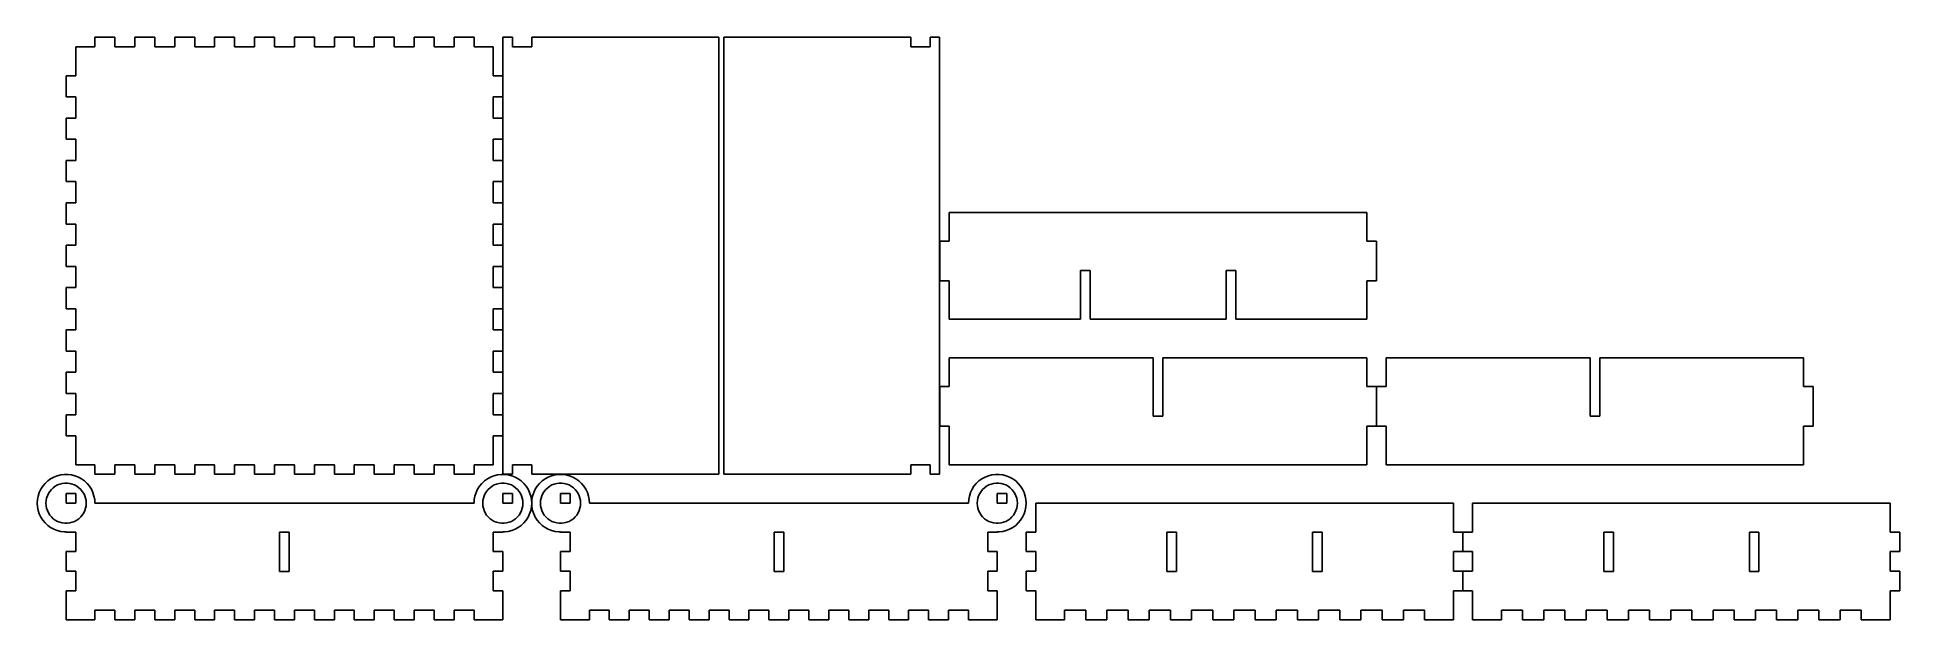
# Model space of a CAD drawing. Header units: metres. Extents: x -10 to 630, y 0 to 200.
import ezdxf

# ---------------------------------------------------------------- set-up
doc = ezdxf.new("R2010")
doc.units = ezdxf.units.M

msp = doc.modelspace()

# ---------------------------------------------------------------- linework, layer by layer
for p, q in [((16.7526, 199.91), (9.90001, 199.91)), ((9.90001, 199.91), (9.90001, 196.61)), ((16.7526, 196.61), (16.7526, 199.91)), ((30.4579, 199.91), (23.6053, 199.91)), ((23.6053, 199.91), (23.6053, 196.61)), ((30.4579, 196.61), (30.4579, 199.91)), ((44.1632, 199.91), (37.3105, 199.91)), ((37.3105, 199.91), (37.3105, 196.61)), ((44.1632, 196.61), (44.1632, 199.91)), ((57.8684, 199.91), (51.0158, 199.91)), ((51.0158, 199.91), (51.0158, 196.61)), ((57.8684, 196.61), (57.8684, 199.91)), ((71.5737, 199.91), (64.7211, 199.91)), ((64.7211, 199.91), (64.7211, 196.61)), ((71.5737, 196.61), (71.5737, 199.91)), ((85.279, 199.91), (78.4263, 199.91)), ((78.4263, 199.91), (78.4263, 196.61)), ((85.279, 196.61), (85.279, 199.91)), ((98.9842, 199.91), (92.1316, 199.91)), ((92.1316, 199.91), (92.1316, 196.61)), ((98.9842, 196.61), (98.9842, 199.91)), ((112.689, 199.91), (105.837, 199.91)), ((105.837, 199.91), (105.837, 196.61)), ((112.689, 196.61), (112.689, 199.91)), ((126.395, 199.91), (119.542, 199.91)), ((119.542, 199.91), (119.542, 196.61)), ((126.395, 196.61), (126.395, 199.91)), ((140.1, 199.91), (133.247, 199.91)), ((133.247, 199.91), (133.247, 196.61)), ((140.1, 196.61), (140.1, 199.91)), ((153.31, 199.91), (150.01, 199.91)), ((150.01, 199.91), (150.01, 49.91)), ((153.31, 196.62), (153.31, 199.91)), ((224.185, 199.91), (159.91, 199.91)), ((159.91, 199.91), (159.91, 196.62)), ((224.185, 49.91), (224.185, 199.91)), ((290.11, 199.91), (225.835, 199.91)), ((225.835, 199.91), (225.835, 49.91)), ((290.11, 196.62), (290.11, 199.91)), ((300.01, 199.91), (296.71, 199.91)), ((296.71, 199.91), (296.71, 196.62)), ((300.01, 49.91), (300.01, 199.91)), ((9.90001, 196.61), (3.29997, 196.61)), ((3.29997, 196.61), (3.29997, 186.71)), ((23.6053, 196.61), (16.7526, 196.61)), ((37.3105, 196.61), (30.4579, 196.61)), ((51.0158, 196.61), (44.1632, 196.61)), ((64.7211, 196.61), (57.8684, 196.61)), ((78.4263, 196.61), (71.5737, 196.61)), ((92.1316, 196.61), (85.279, 196.61)), ((105.837, 196.61), (98.9842, 196.61)), ((119.542, 196.61), (112.689, 196.61)), ((133.247, 196.61), (126.395, 196.61)), ((146.7, 196.61), (140.1, 196.61)), ((146.7, 186.71), (146.7, 196.61)), ((159.91, 196.62), (153.31, 196.62)), ((296.71, 196.62), (290.11, 196.62)), ((3.29997, 186.71), (0, 186.71)), ((0, 186.71), (0, 179.439)), ((150, 186.71), (146.7, 186.71)), ((150, 179.439), (150, 186.71)), ((0, 179.439), (3.29997, 179.439)), ((3.29997, 179.439), (3.29997, 172.169)), ((146.7, 172.169), (146.7, 179.439)), ((146.7, 179.439), (150, 179.439)), ((3.29997, 172.169), (0, 172.169)), ((0, 172.169), (0, 164.898)), ((150, 172.169), (146.7, 172.169)), ((150, 164.898), (150, 172.169)), ((0, 164.898), (3.29997, 164.898)), ((3.29997, 164.898), (3.29997, 157.628)), ((146.7, 157.628), (146.7, 164.898)), ((146.7, 164.898), (150, 164.898)), ((3.29997, 157.628), (0, 157.628)), ((0, 157.628), (0, 150.357)), ((150, 157.628), (146.7, 157.628)), ((150, 150.357), (150, 157.628)), ((0, 150.357), (3.29997, 150.357)), ((3.29997, 150.357), (3.29997, 143.086)), ((146.7, 143.086), (146.7, 150.357)), ((146.7, 150.357), (150, 150.357)), ((3.29997, 143.086), (0, 143.086)), ((0, 143.086), (0, 135.816)), ((150, 143.086), (146.7, 143.086)), ((150, 135.816), (150, 143.086)), ((0, 135.816), (3.29997, 135.816)), ((3.29997, 135.816), (3.29997, 128.545)), ((146.7, 128.545), (146.7, 135.816)), ((146.7, 135.816), (150, 135.816)), ((446.72, 139.82), (303.32, 139.82)), ((303.32, 139.82), (303.32, 129.92)), ((446.72, 129.92), (446.72, 139.82)), ((3.29997, 128.545), (0, 128.545)), ((0, 128.545), (0, 121.275)), ((150, 128.545), (146.7, 128.545)), ((150, 121.275), (150, 128.545)), ((303.32, 129.92), (300.02, 129.92)), ((300.02, 129.92), (300.02, 116.32)), ((450.02, 129.92), (446.72, 129.92)), ((450.02, 116.32), (450.02, 129.92)), ((0, 121.275), (3.29999, 121.275)), ((3.29999, 121.275), (3.29999, 114.004)), ((146.7, 114.004), (146.7, 121.275)), ((146.7, 121.275), (150, 121.275)), ((300.02, 116.32), (303.32, 116.32)), ((303.32, 116.32), (303.32, 103.12)), ((348.37, 119.82), (351.67, 119.82)), ((348.37, 103.12), (348.37, 119.82)), ((351.67, 119.82), (351.67, 103.12)), ((398.37, 103.12), (398.37, 119.82)), ((398.37, 119.82), (401.67, 119.82)), ((401.67, 119.82), (401.67, 103.12)), ((446.72, 103.12), (446.72, 116.32)), ((446.72, 116.32), (450.02, 116.32)), ((3.29999, 114.004), (0, 114.004)), ((0, 114.004), (0, 106.734)), ((150, 114.004), (146.7, 114.004)), ((150, 106.734), (150, 114.004)), ((0, 106.734), (3.29999, 106.734)), ((3.29999, 106.734), (3.29999, 99.4629)), ((146.7, 99.4629), (146.7, 106.734)), ((146.7, 106.734), (150, 106.734)), ((303.32, 103.12), (348.37, 103.12)), ((351.67, 103.12), (398.37, 103.12)), ((401.67, 103.12), (446.72, 103.12)), ((3.29999, 99.4629), (0, 99.4629)), ((0, 99.4629), (0, 92.1924)), ((150, 99.4629), (146.7, 99.4629)), ((150, 92.1923), (150, 99.4629)), ((0, 92.1924), (3.29999, 92.1924)), ((3.29999, 92.1924), (3.29999, 84.9218)), ((146.7, 84.9217), (146.7, 92.1923)), ((146.7, 92.1923), (150, 92.1923)), ((373.37, 89.91), (303.32, 89.91)), ((303.32, 89.91), (303.32, 80.01)), ((373.37, 69.91), (373.37, 89.91)), ((446.72, 89.91), (376.67, 89.91)), ((376.67, 89.91), (376.67, 69.91)), ((446.72, 80.01), (446.72, 89.91)), ((523.38, 89.91), (453.33, 89.91)), ((453.33, 89.91), (453.33, 80.01)), ((523.38, 69.91), (523.38, 89.91)), ((596.73, 89.91), (526.68, 89.91)), ((526.68, 89.91), (526.68, 69.91)), ((596.73, 80.01), (596.73, 89.91)), ((3.29999, 84.9218), (0, 84.9218)), ((0, 84.9218), (0, 77.6512)), ((150, 84.9217), (146.7, 84.9217)), ((150, 77.6511), (150, 84.9217)), ((0, 77.6512), (3.29999, 77.6512)), ((3.29999, 77.6512), (3.29999, 70.3806)), ((146.7, 70.3806), (146.7, 77.6511)), ((146.7, 77.6511), (150, 77.6511)), ((303.32, 80.01), (300.02, 80.01)), ((300.02, 80.01), (300.02, 66.41)), ((450.02, 80.01), (446.72, 80.01)), ((450.02, 66.41), (450.02, 80.01)), ((453.33, 80.01), (450.03, 80.01)), ((450.03, 80.01), (450.03, 66.41)), ((600.03, 80.01), (596.73, 80.01)), ((600.03, 66.41), (600.03, 80.01)), ((3.29999, 70.3806), (0, 70.3806)), ((0, 70.3806), (0, 63.11)), ((150, 70.3806), (146.7, 70.3806)), ((150, 63.11), (150, 70.3806)), ((300.02, 66.41), (303.32, 66.41)), ((303.32, 66.41), (303.32, 53.21)), ((376.67, 69.91), (373.37, 69.91)), ((446.72, 66.41), (450.02, 66.41)), ((446.72, 53.21), (446.72, 66.41)), ((450.03, 66.41), (453.33, 66.41)), ((453.33, 66.41), (453.33, 53.21)), ((526.68, 69.91), (523.38, 69.91)), ((596.73, 66.41), (600.03, 66.41)), ((596.73, 53.21), (596.73, 66.41)), ((0, 63.11), (3.29999, 63.11)), ((3.29999, 63.11), (3.29999, 53.21)), ((146.7, 53.21), (146.7, 63.11)), ((146.7, 63.11), (150, 63.11)), ((3.29999, 53.21), (9.89999, 53.21)), ((9.89999, 53.21), (9.89999, 49.91)), ((16.7526, 53.21), (23.6053, 53.21)), ((16.7526, 49.91), (16.7526, 53.21)), ((23.6053, 53.21), (23.6053, 49.91)), ((30.4579, 49.91), (30.4579, 53.21)), ((30.4579, 53.21), (37.3105, 53.21)), ((37.3105, 53.21), (37.3105, 49.91)), ((44.1631, 49.91), (44.1631, 53.21)), ((44.1631, 53.21), (51.0158, 53.21)), ((51.0158, 53.21), (51.0158, 49.91)), ((57.8684, 49.91), (57.8684, 53.21)), ((57.8684, 53.21), (64.721, 53.21)), ((64.721, 53.21), (64.721, 49.91)), ((71.5737, 49.91), (71.5737, 53.21)), ((71.5737, 53.21), (78.4263, 53.21)), ((78.4263, 53.21), (78.4263, 49.91)), ((85.2789, 49.91), (85.2789, 53.21)), ((85.2789, 53.21), (92.1316, 53.21)), ((92.1316, 53.21), (92.1316, 49.91)), ((98.9842, 49.91), (98.9842, 53.21)), ((98.9842, 53.21), (105.837, 53.21)), ((105.837, 53.21), (105.837, 49.91)), ((112.689, 49.91), (112.689, 53.21)), ((112.689, 53.21), (119.542, 53.21)), ((119.542, 53.21), (119.542, 49.91)), ((126.395, 49.91), (126.395, 53.21)), ((126.395, 53.21), (133.247, 53.21)), ((133.247, 53.21), (133.247, 49.91)), ((140.1, 49.91), (140.1, 53.21)), ((140.1, 53.21), (146.7, 53.21)), ((153.31, 53.2), (159.91, 53.2)), ((153.31, 49.91), (153.31, 53.2)), ((159.91, 53.2), (159.91, 49.91)), ((290.11, 53.2), (296.71, 53.2)), ((290.11, 49.91), (290.11, 53.2)), ((296.71, 53.2), (296.71, 49.91)), ((303.32, 53.21), (446.72, 53.21)), ((453.33, 53.21), (596.73, 53.21)), ((-8.00926, 45.8191), (-8.67543, 44.7693)), ((-7.21678, 46.777), (-8.00926, 45.8191)), ((-6.31049, 47.6281), (-7.21678, 46.777)), ((-5.30467, 48.3588), (-6.31049, 47.6281)), ((-4.21521, 48.9578), (-5.30467, 48.3588)), ((-5.02988, 44.7234), (-4.39822, 45.3165)), ((-4.39822, 45.3165), (-3.6972, 45.8259)), ((-3.05927, 49.4155), (-4.21521, 48.9578)), ((-3.6972, 45.8259), (-2.93787, 46.2433)), ((-1.85507, 49.7246), (-3.05927, 49.4155)), ((-2.93787, 46.2433), (-2.1322, 46.5623)), ((-2.1322, 46.5623), (-1.29292, 46.7778)), ((-0.62161, 49.8805), (-1.85507, 49.7246)), ((-1.29292, 46.7778), (-0.43324, 46.8864)), ((0.62161, 49.8805), (-0.62161, 49.8805)), ((-0.43324, 46.8864), (0.43324, 46.8864)), ((0.43324, 46.8864), (1.29292, 46.7778)), ((1.85507, 49.7246), (0.62161, 49.8805)), ((1.29292, 46.7778), (2.1322, 46.5623)), ((3.05927, 49.4155), (1.85507, 49.7246)), ((2.1322, 46.5623), (2.93787, 46.2433)), ((2.93787, 46.2433), (3.6972, 45.8259)), ((4.21521, 48.9578), (3.05927, 49.4155)), ((3.6972, 45.8259), (4.39822, 45.3165)), ((5.30467, 48.3588), (4.21521, 48.9578)), ((4.39822, 45.3165), (5.02988, 44.7234)), ((6.31049, 47.6281), (5.30467, 48.3588)), ((7.21678, 46.777), (6.31049, 47.6281)), ((8.00926, 45.8191), (7.21678, 46.777)), ((8.67543, 44.7693), (8.00926, 45.8191)), ((9.89999, 49.91), (16.7526, 49.91)), ((23.6053, 49.91), (30.4579, 49.91)), ((37.3105, 49.91), (44.1631, 49.91)), ((51.0158, 49.91), (57.8684, 49.91)), ((64.721, 49.91), (71.5737, 49.91)), ((78.4263, 49.91), (85.2789, 49.91)), ((92.1316, 49.91), (98.9842, 49.91)), ((105.837, 49.91), (112.689, 49.91)), ((119.542, 49.91), (126.395, 49.91)), ((133.247, 49.91), (140.1, 49.91)), ((141.991, 45.8191), (141.325, 44.7693)), ((142.783, 46.777), (141.991, 45.8191)), ((143.689, 47.6281), (142.783, 46.777)), ((144.695, 48.3588), (143.689, 47.6281)), ((145.785, 48.9578), (144.695, 48.3588)), ((144.97, 44.7234), (145.602, 45.3165)), ((145.602, 45.3165), (146.303, 45.8259)), ((146.941, 49.4155), (145.785, 48.9578)), ((146.303, 45.8259), (147.062, 46.2433)), ((148.145, 49.7246), (146.941, 49.4155)), ((147.062, 46.2433), (147.868, 46.5623)), ((147.868, 46.5623), (148.707, 46.7778)), ((149.378, 49.8805), (148.145, 49.7246)), ((148.707, 46.7778), (149.567, 46.8864)), ((150.622, 49.8805), (149.378, 49.8805)), ((149.567, 46.8864), (150.433, 46.8864)), ((150.01, 49.91), (153.31, 49.91)), ((150.433, 46.8864), (151.293, 46.7778)), ((151.855, 49.7246), (150.622, 49.8805)), ((151.293, 46.7778), (152.132, 46.5623)), ((153.059, 49.4155), (151.855, 49.7246)), ((152.132, 46.5623), (152.938, 46.2433)), ((152.938, 46.2433), (153.697, 45.8259)), ((154.215, 48.9578), (153.059, 49.4155)), ((153.697, 45.8259), (154.398, 45.3165)), ((155.305, 48.3588), (154.215, 48.9578)), ((154.398, 45.3165), (155.03, 44.7234)), ((156.31, 47.6281), (155.305, 48.3588)), ((157.217, 46.777), (156.31, 47.6281)), ((158.009, 45.8191), (157.217, 46.777)), ((158.675, 44.7693), (158.009, 45.8191)), ((159.91, 49.91), (224.185, 49.91)), ((161.801, 45.8191), (161.135, 44.7693)), ((162.593, 46.777), (161.801, 45.8191)), ((163.5, 47.6281), (162.593, 46.777)), ((164.505, 48.3588), (163.5, 47.6281)), ((165.595, 48.9578), (164.505, 48.3588)), ((164.78, 44.7234), (165.412, 45.3165)), ((165.412, 45.3165), (166.113, 45.8259)), ((166.751, 49.4155), (165.595, 48.9578)), ((166.113, 45.8259), (166.872, 46.2433)), ((167.955, 49.7246), (166.751, 49.4155)), ((166.872, 46.2433), (167.678, 46.5623)), ((167.678, 46.5623), (168.517, 46.7778)), ((169.188, 49.8805), (167.955, 49.7246)), ((168.517, 46.7778), (169.377, 46.8864)), ((170.432, 49.8805), (169.188, 49.8805)), ((169.377, 46.8864), (170.243, 46.8864)), ((170.243, 46.8864), (171.103, 46.7778)), ((171.665, 49.7246), (170.432, 49.8805)), ((171.103, 46.7778), (171.942, 46.5623)), ((172.869, 49.4155), (171.665, 49.7246)), ((171.942, 46.5623), (172.748, 46.2433)), ((172.748, 46.2433), (173.507, 45.8259)), ((174.025, 48.9578), (172.869, 49.4155)), ((173.507, 45.8259), (174.208, 45.3165)), ((175.115, 48.3588), (174.025, 48.9578)), ((174.208, 45.3165), (174.84, 44.7234)), ((176.12, 47.6281), (175.115, 48.3588)), ((177.027, 46.777), (176.12, 47.6281)), ((177.819, 45.8191), (177.027, 46.777)), ((178.485, 44.7693), (177.819, 45.8191)), ((225.835, 49.91), (290.11, 49.91)), ((296.71, 49.91), (300.01, 49.91)), ((311.801, 45.8191), (311.135, 44.7693)), ((312.593, 46.777), (311.801, 45.8191)), ((313.499, 47.6281), (312.593, 46.777)), ((314.505, 48.3588), (313.499, 47.6281)), ((315.595, 48.9578), (314.505, 48.3588)), ((314.78, 44.7234), (315.412, 45.3165)), ((315.412, 45.3165), (316.113, 45.8259)), ((316.751, 49.4155), (315.595, 48.9578)), ((316.113, 45.8259), (316.872, 46.2433)), ((317.955, 49.7246), (316.751, 49.4155)), ((316.872, 46.2433), (317.678, 46.5623)), ((317.678, 46.5623), (318.517, 46.7778)), ((319.188, 49.8805), (317.955, 49.7246)), ((318.517, 46.7778), (319.377, 46.8864)), ((320.432, 49.8805), (319.188, 49.8805)), ((319.377, 46.8864), (320.243, 46.8864)), ((320.243, 46.8864), (321.103, 46.7778)), ((321.665, 49.7246), (320.432, 49.8805)), ((321.103, 46.7778), (321.942, 46.5623)), ((322.869, 49.4155), (321.665, 49.7246)), ((321.942, 46.5623), (322.748, 46.2433)), ((322.748, 46.2433), (323.507, 45.8259)), ((324.025, 48.9578), (322.869, 49.4155)), ((323.507, 45.8259), (324.208, 45.3165)), ((325.115, 48.3588), (324.025, 48.9578)), ((324.208, 45.3165), (324.84, 44.7234)), ((326.12, 47.6281), (325.115, 48.3588)), ((327.027, 46.777), (326.12, 47.6281)), ((327.819, 45.8191), (327.027, 46.777)), ((328.485, 44.7693), (327.819, 45.8191)), ((-9.82193, 41.2408), (-9.89999, 40)), ((-9.89999, 40), (-9.82193, 38.7592)), ((-9.58896, 42.462), (-9.82193, 41.2408)), ((-9.82193, 38.7592), (-9.58896, 37.538)), ((-9.20477, 43.6444), (-9.58896, 42.462)), ((-8.67543, 44.7693), (-9.20477, 43.6444)), ((-6.89999, 40), (-6.84558, 40.8648)), ((-6.84558, 39.1352), (-6.89999, 40)), ((-6.84558, 40.8648), (-6.68321, 41.716)), ((-6.68321, 38.284), (-6.84558, 39.1352)), ((-6.68321, 41.716), (-6.41545, 42.5401)), ((-6.41545, 42.5401), (-6.04651, 43.3241)), ((-6.04651, 43.3241), (-5.58221, 44.0557)), ((-5.58221, 44.0557), (-5.02988, 44.7234)), ((3.29999, 43.3), (0, 43.3)), ((0, 43.3), (0, 40)), ((0, 40), (3.29999, 40)), ((3.29999, 40), (3.29999, 43.3)), ((5.02988, 44.7234), (5.58221, 44.0557)), ((5.58221, 44.0557), (6.04651, 43.3241)), ((6.04651, 43.3241), (6.41545, 42.5401)), ((6.41545, 42.5401), (6.68321, 41.716)), ((6.68321, 41.716), (6.84558, 40.8648)), ((6.84558, 39.1352), (6.68321, 38.284)), ((6.84558, 40.8648), (6.89999, 40)), ((6.89999, 40), (6.84558, 39.1352)), ((9.20477, 43.6444), (8.67543, 44.7693)), ((9.58896, 42.462), (9.20477, 43.6444)), ((9.82193, 41.2408), (9.58896, 42.462)), ((9.89999, 40), (9.82193, 41.2408)), ((140.1, 40), (9.89999, 40)), ((140.178, 41.2408), (140.1, 40)), ((140.411, 42.462), (140.178, 41.2408)), ((140.795, 43.6444), (140.411, 42.462)), ((141.325, 44.7693), (140.795, 43.6444)), ((143.1, 40), (143.154, 40.8648)), ((143.154, 39.1352), (143.1, 40)), ((143.154, 40.8648), (143.317, 41.716)), ((143.317, 38.284), (143.154, 39.1352)), ((143.317, 41.716), (143.585, 42.5401)), ((143.585, 42.5401), (143.953, 43.3241)), ((143.953, 43.3241), (144.418, 44.0557)), ((144.418, 44.0557), (144.97, 44.7234)), ((153.3, 43.3), (150, 43.3)), ((150, 43.3), (150, 40)), ((150, 40), (153.3, 40)), ((153.3, 40), (153.3, 43.3)), ((155.03, 44.7234), (155.582, 44.0557)), ((155.582, 44.0557), (156.047, 43.3241)), ((156.047, 43.3241), (156.415, 42.5401)), ((156.415, 42.5401), (156.683, 41.716)), ((156.683, 41.716), (156.846, 40.8648)), ((156.846, 39.1352), (156.683, 38.284)), ((156.846, 40.8648), (156.9, 40)), ((156.9, 40), (156.846, 39.1352)), ((159.205, 43.6444), (158.675, 44.7693)), ((159.589, 42.462), (159.205, 43.6444)), ((159.822, 41.2408), (159.589, 42.462)), ((159.589, 37.538), (159.822, 38.7592)), ((159.9, 40), (159.822, 41.2408)), ((159.822, 38.7592), (159.9, 40)), ((159.988, 41.2408), (159.91, 40)), ((159.91, 40), (159.988, 38.7592)), ((160.221, 42.462), (159.988, 41.2408)), ((159.988, 38.7592), (160.221, 37.538)), ((160.605, 43.6444), (160.221, 42.462)), ((161.135, 44.7693), (160.605, 43.6444)), ((162.91, 40), (162.964, 40.8648)), ((162.964, 39.1352), (162.91, 40)), ((162.964, 40.8648), (163.127, 41.716)), ((163.127, 38.284), (162.964, 39.1352)), ((163.127, 41.716), (163.395, 42.5401)), ((163.395, 42.5401), (163.763, 43.3241)), ((163.763, 43.3241), (164.228, 44.0557)), ((164.228, 44.0557), (164.78, 44.7234)), ((173.11, 43.3), (169.81, 43.3)), ((169.81, 43.3), (169.81, 40)), ((169.81, 40), (173.11, 40)), ((173.11, 40), (173.11, 43.3)), ((174.84, 44.7234), (175.392, 44.0557)), ((175.392, 44.0557), (175.857, 43.3241)), ((175.857, 43.3241), (176.225, 42.5401)), ((176.225, 42.5401), (176.493, 41.716)), ((176.493, 41.716), (176.656, 40.8648)), ((176.656, 39.1352), (176.493, 38.284)), ((176.656, 40.8648), (176.71, 40)), ((176.71, 40), (176.656, 39.1352)), ((179.015, 43.6444), (178.485, 44.7693)), ((179.399, 42.462), (179.015, 43.6444)), ((179.632, 41.2408), (179.399, 42.462)), ((179.71, 40), (179.632, 41.2408)), ((309.91, 40), (179.71, 40)), ((309.988, 41.2408), (309.91, 40)), ((310.221, 42.462), (309.988, 41.2408)), ((310.605, 43.6444), (310.221, 42.462)), ((311.135, 44.7693), (310.605, 43.6444)), ((312.91, 40), (312.964, 40.8648)), ((312.964, 39.1352), (312.91, 40)), ((312.964, 40.8648), (313.127, 41.716)), ((313.127, 38.284), (312.964, 39.1352)), ((313.127, 41.716), (313.395, 42.5401)), ((313.395, 42.5401), (313.763, 43.3241)), ((313.763, 43.3241), (314.228, 44.0557)), ((314.228, 44.0557), (314.78, 44.7234)), ((323.11, 43.3), (319.81, 43.3)), ((319.81, 43.3), (319.81, 40)), ((319.81, 40), (323.11, 40)), ((323.11, 40), (323.11, 43.3)), ((324.84, 44.7234), (325.392, 44.0557)), ((325.392, 44.0557), (325.857, 43.3241)), ((325.857, 43.3241), (326.225, 42.5401)), ((326.225, 42.5401), (326.493, 41.716)), ((326.493, 41.716), (326.656, 40.8648)), ((326.656, 39.1352), (326.493, 38.284)), ((326.656, 40.8648), (326.71, 40)), ((326.71, 40), (326.656, 39.1352)), ((329.015, 43.6444), (328.485, 44.7693)), ((329.399, 42.462), (329.015, 43.6444)), ((329.632, 41.2408), (329.399, 42.462)), ((329.399, 37.538), (329.632, 38.7592)), ((329.71, 40), (329.632, 41.2408)), ((329.632, 38.7592), (329.71, 40)), ((476.42, 40), (333.02, 40)), ((333.02, 40), (333.02, 30.1)), ((476.42, 30.1), (476.42, 40)), ((626.43, 40), (483.03, 40)), ((483.03, 40), (483.03, 30.1)), ((626.43, 30.1), (626.43, 40)), ((-9.58896, 37.538), (-9.20477, 36.3556)), ((-9.20477, 36.3556), (-8.67543, 35.2306)), ((-8.67543, 35.2306), (-8.00926, 34.1809)), ((-8.00926, 34.1809), (-7.21678, 33.223)), ((-7.21678, 33.223), (-6.31049, 32.3719)), ((-6.41545, 37.4599), (-6.68321, 38.284)), ((-6.04651, 36.6759), (-6.41545, 37.4599)), ((-6.31049, 32.3719), (-5.30467, 31.6411)), ((-5.58221, 35.9443), (-6.04651, 36.6759)), ((-5.02988, 35.2766), (-5.58221, 35.9443)), ((-4.39822, 34.6835), (-5.02988, 35.2766)), ((-3.6972, 34.1741), (-4.39822, 34.6835)), ((-2.93787, 33.7567), (-3.6972, 34.1741)), ((-2.1322, 33.4377), (-2.93787, 33.7567)), ((-1.29292, 33.2222), (-2.1322, 33.4377)), ((-0.43324, 33.1136), (-1.29292, 33.2222)), ((0.43324, 33.1136), (-0.43324, 33.1136)), ((1.29292, 33.2222), (0.43324, 33.1136)), ((2.1322, 33.4377), (1.29292, 33.2222)), ((2.93787, 33.7567), (2.1322, 33.4377)), ((3.6972, 34.1741), (2.93787, 33.7567)), ((4.39822, 34.6835), (3.6972, 34.1741)), ((5.02988, 35.2766), (4.39822, 34.6835)), ((5.58221, 35.9443), (5.02988, 35.2766)), ((6.04651, 36.6759), (5.58221, 35.9443)), ((6.41545, 37.4599), (6.04651, 36.6759)), ((6.68321, 38.284), (6.41545, 37.4599)), ((143.585, 37.4599), (143.317, 38.284)), ((143.953, 36.6759), (143.585, 37.4599)), ((144.418, 35.9443), (143.953, 36.6759)), ((144.97, 35.2766), (144.418, 35.9443)), ((145.602, 34.6835), (144.97, 35.2766)), ((146.303, 34.1741), (145.602, 34.6835)), ((147.062, 33.7567), (146.303, 34.1741)), ((147.868, 33.4377), (147.062, 33.7567)), ((148.707, 33.2222), (147.868, 33.4377)), ((149.567, 33.1136), (148.707, 33.2222)), ((150.433, 33.1136), (149.567, 33.1136)), ((151.293, 33.2222), (150.433, 33.1136)), ((152.132, 33.4377), (151.293, 33.2222)), ((152.938, 33.7567), (152.132, 33.4377)), ((153.697, 34.1741), (152.938, 33.7567)), ((154.398, 34.6835), (153.697, 34.1741)), ((155.03, 35.2766), (154.398, 34.6835)), ((155.582, 35.9443), (155.03, 35.2766)), ((155.305, 31.6411), (156.31, 32.3719)), ((156.047, 36.6759), (155.582, 35.9443)), ((156.415, 37.4599), (156.047, 36.6759)), ((156.31, 32.3719), (157.217, 33.223)), ((156.683, 38.284), (156.415, 37.4599)), ((157.217, 33.223), (158.009, 34.1809)), ((158.009, 34.1809), (158.675, 35.2306)), ((158.675, 35.2306), (159.205, 36.3556)), ((159.205, 36.3556), (159.589, 37.538)), ((160.221, 37.538), (160.605, 36.3556)), ((160.605, 36.3556), (161.135, 35.2306)), ((161.135, 35.2306), (161.801, 34.1809)), ((161.801, 34.1809), (162.593, 33.223)), ((162.593, 33.223), (163.5, 32.3719)), ((163.395, 37.4599), (163.127, 38.284)), ((163.763, 36.6759), (163.395, 37.4599)), ((163.5, 32.3719), (164.505, 31.6411)), ((164.228, 35.9443), (163.763, 36.6759)), ((164.78, 35.2766), (164.228, 35.9443)), ((165.412, 34.6835), (164.78, 35.2766)), ((166.113, 34.1741), (165.412, 34.6835)), ((166.872, 33.7567), (166.113, 34.1741)), ((167.678, 33.4377), (166.872, 33.7567)), ((168.517, 33.2222), (167.678, 33.4377)), ((169.377, 33.1136), (168.517, 33.2222)), ((170.243, 33.1136), (169.377, 33.1136)), ((171.103, 33.2222), (170.243, 33.1136)), ((171.942, 33.4377), (171.103, 33.2222)), ((172.748, 33.7567), (171.942, 33.4377)), ((173.507, 34.1741), (172.748, 33.7567)), ((174.208, 34.6835), (173.507, 34.1741)), ((174.84, 35.2766), (174.208, 34.6835)), ((175.392, 35.9443), (174.84, 35.2766)), ((175.857, 36.6759), (175.392, 35.9443)), ((176.225, 37.4599), (175.857, 36.6759)), ((176.493, 38.284), (176.225, 37.4599)), ((313.395, 37.4599), (313.127, 38.284)), ((313.763, 36.6759), (313.395, 37.4599)), ((314.228, 35.9443), (313.763, 36.6759)), ((314.78, 35.2766), (314.228, 35.9443)), ((315.412, 34.6835), (314.78, 35.2766)), ((316.113, 34.1741), (315.412, 34.6835)), ((316.872, 33.7567), (316.113, 34.1741)), ((317.678, 33.4377), (316.872, 33.7567)), ((318.517, 33.2222), (317.678, 33.4377)), ((319.377, 33.1136), (318.517, 33.2222)), ((320.243, 33.1136), (319.377, 33.1136)), ((321.103, 33.2222), (320.243, 33.1136)), ((321.942, 33.4377), (321.103, 33.2222)), ((322.748, 33.7567), (321.942, 33.4377)), ((323.507, 34.1741), (322.748, 33.7567)), ((324.208, 34.6835), (323.507, 34.1741)), ((324.84, 35.2766), (324.208, 34.6835)), ((325.392, 35.9443), (324.84, 35.2766)), ((325.115, 31.6411), (326.12, 32.3719)), ((325.857, 36.6759), (325.392, 35.9443)), ((326.225, 37.4599), (325.857, 36.6759)), ((326.12, 32.3719), (327.027, 33.223)), ((326.493, 38.284), (326.225, 37.4599)), ((327.027, 33.223), (327.819, 34.1809)), ((327.819, 34.1809), (328.485, 35.2306)), ((328.485, 35.2306), (329.015, 36.3556)), ((329.015, 36.3556), (329.399, 37.538)), ((-5.30467, 31.6411), (-4.21521, 31.0422)), ((-4.21521, 31.0422), (-3.05927, 30.5845)), ((-3.05927, 30.5845), (-1.85507, 30.2753)), ((-1.85507, 30.2753), (-0.62161, 30.1195)), ((-0.62161, 30.1195), (0, 30.1195)), ((0, 30.1195), (0, 30.1)), ((0, 30.1), (3.29997, 30.1)), ((3.29997, 30.1), (3.29999, 23.3667)), ((73.35, 16.5), (73.35, 30.1)), ((73.35, 30.1), (76.66, 30.1)), ((76.66, 30.1), (76.66, 16.5)), ((146.7, 23.3667), (146.7, 30.1)), ((146.7, 30.1), (150, 30.1)), ((150, 30.1), (150, 30.1195)), ((150, 30.1195), (150.622, 30.1195)), ((150.622, 30.1195), (151.855, 30.2753)), ((151.855, 30.2753), (153.059, 30.5845)), ((153.059, 30.5845), (154.215, 31.0422)), ((154.215, 31.0422), (155.305, 31.6411)), ((164.505, 31.6411), (165.595, 31.0422)), ((165.595, 31.0422), (166.751, 30.5845)), ((166.751, 30.5845), (167.955, 30.2753)), ((167.955, 30.2753), (169.188, 30.1195)), ((169.188, 30.1195), (169.81, 30.1195)), ((169.81, 30.1195), (169.81, 30.1)), ((169.81, 30.1), (173.11, 30.1)), ((173.11, 30.1), (173.11, 23.3667)), ((243.16, 16.5), (243.16, 30.1)), ((243.16, 30.1), (246.47, 30.1)), ((246.47, 30.1), (246.47, 16.5)), ((316.51, 23.3667), (316.51, 30.1)), ((316.51, 30.1), (319.81, 30.1)), ((319.81, 30.1), (319.81, 30.1195)), ((319.81, 30.1195), (320.432, 30.1195)), ((320.432, 30.1195), (321.665, 30.2753)), ((321.665, 30.2753), (322.869, 30.5845)), ((322.869, 30.5845), (324.025, 31.0422)), ((324.025, 31.0422), (325.115, 31.6411)), ((333.02, 30.1), (329.72, 30.1)), ((329.72, 30.1), (329.72, 23.3667)), ((378.07, 16.5), (378.07, 30.1)), ((378.07, 30.1), (381.38, 30.1)), ((381.38, 30.1), (381.38, 16.5)), ((428.07, 16.5), (428.07, 30.1)), ((428.07, 30.1), (431.38, 30.1)), ((431.38, 30.1), (431.38, 16.5)), ((479.72, 30.1), (476.42, 30.1)), ((479.72, 23.3667), (479.72, 30.1)), ((483.03, 30.1), (479.73, 30.1)), ((479.73, 30.1), (479.73, 23.3667)), ((528.08, 16.5), (528.08, 30.1)), ((528.08, 30.1), (531.39, 30.1)), ((531.39, 30.1), (531.39, 16.5)), ((578.08, 16.5), (578.08, 30.1)), ((578.08, 30.1), (581.39, 30.1)), ((581.39, 30.1), (581.39, 16.5)), ((629.73, 30.1), (626.43, 30.1)), ((629.73, 23.3667), (629.73, 30.1)), ((3.29999, 23.3667), (0, 23.3667)), ((0, 23.3667), (0, 16.6333)), ((150, 23.3667), (146.7, 23.3667)), ((150, 16.6333), (150, 23.3667)), ((173.11, 23.3667), (169.81, 23.3667)), ((169.81, 23.3667), (169.81, 16.6333)), ((319.81, 23.3667), (316.51, 23.3667)), ((319.81, 16.6333), (319.81, 23.3667)), ((329.72, 23.3667), (333.02, 23.3667)), ((333.02, 23.3667), (333.02, 16.6333)), ((476.42, 16.6333), (476.42, 23.3667)), ((476.42, 23.3667), (479.72, 23.3667)), ((479.73, 23.3667), (483.03, 23.3667)), ((483.03, 23.3667), (483.03, 16.6333)), ((626.43, 16.6333), (626.43, 23.3667)), ((626.43, 23.3667), (629.73, 23.3667)), ((0, 16.6333), (3.29999, 16.6333)), ((3.29999, 16.6333), (3.29999, 9.90001)), ((76.66, 16.5), (73.35, 16.5)), ((146.7, 9.89999), (146.7, 16.6333)), ((146.7, 16.6333), (150, 16.6333)), ((169.81, 16.6333), (173.11, 16.6333)), ((173.11, 16.6333), (173.11, 9.90001)), ((246.47, 16.5), (243.16, 16.5)), ((316.51, 9.89999), (316.51, 16.6333)), ((316.51, 16.6333), (319.81, 16.6333)), ((333.02, 16.6333), (329.72, 16.6333)), ((329.72, 16.6333), (329.72, 9.90001)), ((381.38, 16.5), (378.07, 16.5)), ((431.38, 16.5), (428.07, 16.5)), ((479.72, 16.6333), (476.42, 16.6333)), ((479.72, 9.89999), (479.72, 16.6333)), ((483.03, 16.6333), (479.73, 16.6333)), ((479.73, 16.6333), (479.73, 9.90001)), ((531.39, 16.5), (528.08, 16.5)), ((581.39, 16.5), (578.08, 16.5)), ((629.73, 16.6333), (626.43, 16.6333)), ((629.73, 9.89999), (629.73, 16.6333)), ((3.29999, 9.90001), (0, 9.90001)), ((0, 9.90001), (0, 0)), ((150, 9.89999), (146.7, 9.89999)), ((150, 0), (150, 9.89999)), ((173.11, 9.90001), (169.81, 9.90001)), ((169.81, 9.90001), (169.81, 0)), ((319.81, 9.89999), (316.51, 9.89999)), ((319.81, 0), (319.81, 9.89999)), ((329.72, 9.90001), (333.02, 9.90001)), ((333.02, 9.90001), (333.02, 0)), ((476.42, 0), (476.42, 9.89999)), ((476.42, 9.89999), (479.72, 9.89999)), ((479.73, 9.90001), (483.03, 9.90001)), ((483.03, 9.90001), (483.03, 0)), ((626.43, 0), (626.43, 9.89999)), ((626.43, 9.89999), (629.73, 9.89999)), ((0, 0), (9.89999, 0)), ((9.89999, 3.29999), (16.7526, 3.29999)), ((9.89999, 0), (9.89999, 3.29999)), ((16.7526, 3.29999), (16.7526, 0)), ((16.7526, 0), (23.6053, 0)), ((23.6053, 0), (23.6053, 3.29999)), ((23.6053, 3.29999), (30.4579, 3.29999)), ((30.4579, 3.29999), (30.4579, 0)), ((30.4579, 0), (37.3105, 0)), ((37.3105, 0), (37.3105, 3.29999)), ((37.3105, 3.29999), (44.1631, 3.29999)), ((44.1631, 3.29999), (44.1631, 0)), ((44.1631, 0), (51.0158, 0)), ((51.0158, 0), (51.0158, 3.29999)), ((51.0158, 3.29999), (57.8684, 3.29999)), ((57.8684, 3.29999), (57.8684, 0)), ((57.8684, 0), (64.721, 0)), ((64.721, 0), (64.721, 3.29999)), ((64.721, 3.29999), (71.5737, 3.29999)), ((71.5737, 3.29999), (71.5737, 0)), ((71.5737, 0), (78.4263, 0)), ((78.4263, 0), (78.4263, 3.29999)), ((78.4263, 3.29999), (85.2789, 3.29999)), ((85.2789, 3.29999), (85.2789, 0)), ((85.2789, 0), (92.1316, 0)), ((92.1316, 0), (92.1316, 3.29999)), ((92.1316, 3.29999), (98.9842, 3.29999)), ((98.9842, 3.29999), (98.9842, 0)), ((98.9842, 0), (105.837, 0)), ((105.837, 0), (105.837, 3.29999)), ((105.837, 3.29999), (112.689, 3.29999)), ((112.689, 3.29999), (112.689, 0)), ((112.689, 0), (119.542, 0)), ((119.542, 0), (119.542, 3.29999)), ((119.542, 3.29999), (126.395, 3.29999)), ((126.395, 3.29999), (126.395, 0)), ((126.395, 0), (133.247, 0)), ((133.247, 0), (133.247, 3.29999)), ((133.247, 3.29999), (140.1, 3.29999)), ((140.1, 3.29999), (140.1, 0)), ((140.1, 0), (150, 0)), ((169.81, 0), (179.71, 0)), ((179.71, 3.29999), (186.563, 3.29999)), ((179.71, 0), (179.71, 3.29999)), ((186.563, 3.29999), (186.563, 0)), ((186.563, 0), (193.415, 0)), ((193.415, 0), (193.415, 3.29999)), ((193.415, 3.29999), (200.268, 3.29999)), ((200.268, 3.29999), (200.268, 0)), ((200.268, 0), (207.121, 0)), ((207.121, 0), (207.121, 3.29999)), ((207.121, 3.29999), (213.973, 3.29999)), ((213.973, 3.29999), (213.973, 0)), ((213.973, 0), (220.826, 0)), ((220.826, 0), (220.826, 3.29999)), ((220.826, 3.29999), (227.678, 3.29999)), ((227.678, 3.29999), (227.678, 0)), ((227.678, 0), (234.531, 0)), ((234.531, 0), (234.531, 3.29999)), ((234.531, 3.29999), (241.384, 3.29999)), ((241.384, 3.29999), (241.384, 0)), ((241.384, 0), (248.236, 0)), ((248.236, 0), (248.236, 3.29999)), ((248.236, 3.29999), (255.089, 3.29999)), ((255.089, 3.29999), (255.089, 0)), ((255.089, 0), (261.942, 0)), ((261.942, 0), (261.942, 3.29999)), ((261.942, 3.29999), (268.794, 3.29999)), ((268.794, 3.29999), (268.794, 0)), ((268.794, 0), (275.647, 0)), ((275.647, 0), (275.647, 3.29999)), ((275.647, 3.29999), (282.499, 3.29999)), ((282.499, 3.29999), (282.499, 0)), ((282.499, 0), (289.352, 0)), ((289.352, 0), (289.352, 3.29999)), ((289.352, 3.29999), (296.205, 3.29999)), ((296.205, 3.29999), (296.205, 0)), ((296.205, 0), (303.057, 0)), ((303.057, 0), (303.057, 3.29999)), ((303.057, 3.29999), (309.91, 3.29999)), ((309.91, 3.29999), (309.91, 0)), ((309.91, 0), (319.81, 0)), ((333.02, 0), (342.92, 0)), ((342.92, 3.29999), (350.191, 3.29999)), ((342.92, 0), (342.92, 3.29999)), ((350.191, 3.29999), (350.191, 0)), ((350.191, 0), (357.461, 0)), ((357.461, 0), (357.461, 3.29999)), ((357.461, 3.29999), (364.732, 3.29999)), ((364.732, 3.29999), (364.732, 0)), ((364.732, 0), (372.002, 0)), ((372.002, 0), (372.002, 3.29999)), ((372.002, 3.29999), (379.273, 3.29999)), ((379.273, 3.29999), (379.273, 0)), ((379.273, 0), (386.544, 0)), ((386.544, 0), (386.544, 3.29999)), ((386.544, 3.29999), (393.814, 3.29999)), ((393.814, 3.29999), (393.814, 0)), ((393.814, 0), (401.085, 0)), ((401.085, 0), (401.085, 3.29999)), ((401.085, 3.29999), (408.355, 3.29999)), ((408.355, 3.29999), (408.355, 0)), ((408.355, 0), (415.626, 0)), ((415.626, 0), (415.626, 3.29999)), ((415.626, 3.29999), (422.896, 3.29999)), ((422.896, 3.29999), (422.896, 0)), ((422.896, 0), (430.167, 0)), ((430.167, 0), (430.167, 3.29999)), ((430.167, 3.29999), (437.438, 3.29999)), ((437.438, 3.29999), (437.438, 0)), ((437.438, 0), (444.708, 0)), ((444.708, 0), (444.708, 3.29999)), ((444.708, 3.29999), (451.979, 3.29999)), ((451.979, 3.29999), (451.979, 0)), ((451.979, 0), (459.249, 0)), ((459.249, 0), (459.249, 3.29999)), ((459.249, 3.29999), (466.52, 3.29999)), ((466.52, 3.29999), (466.52, 0)), ((466.52, 0), (476.42, 0)), ((483.03, 0), (492.93, 0)), ((492.93, 3.29999), (500.201, 3.29999)), ((492.93, 0), (492.93, 3.29999)), ((500.201, 3.29999), (500.201, 0)), ((500.201, 0), (507.471, 0)), ((507.471, 0), (507.471, 3.29999)), ((507.471, 3.29999), (514.742, 3.29999)), ((514.742, 3.29999), (514.742, 0)), ((514.742, 0), (522.012, 0)), ((522.012, 0), (522.012, 3.29999)), ((522.012, 3.29999), (529.283, 3.29999)), ((529.283, 3.29999), (529.283, 0)), ((529.283, 0), (536.554, 0)), ((536.554, 0), (536.554, 3.29999)), ((536.554, 3.29999), (543.824, 3.29999)), ((543.824, 3.29999), (543.824, 0)), ((543.824, 0), (551.095, 0)), ((551.095, 0), (551.095, 3.29999)), ((551.095, 3.29999), (558.365, 3.29999)), ((558.365, 3.29999), (558.365, 0)), ((558.365, 0), (565.636, 0)), ((565.636, 0), (565.636, 3.29999)), ((565.636, 3.29999), (572.906, 3.29999)), ((572.906, 3.29999), (572.906, 0)), ((572.906, 0), (580.177, 0)), ((580.177, 0), (580.177, 3.29999)), ((580.177, 3.29999), (587.448, 3.29999)), ((587.448, 3.29999), (587.448, 0)), ((587.448, 0), (594.718, 0)), ((594.718, 0), (594.718, 3.29999)), ((594.718, 3.29999), (601.989, 3.29999)), ((601.989, 3.29999), (601.989, 0)), ((601.989, 0), (609.259, 0)), ((609.259, 0), (609.259, 3.29999)), ((609.259, 3.29999), (616.53, 3.29999)), ((616.53, 3.29999), (616.53, 0)), ((616.53, 0), (626.43, 0))]:
    msp.add_line(p, q)

doc.saveas('drawing.dxf')
